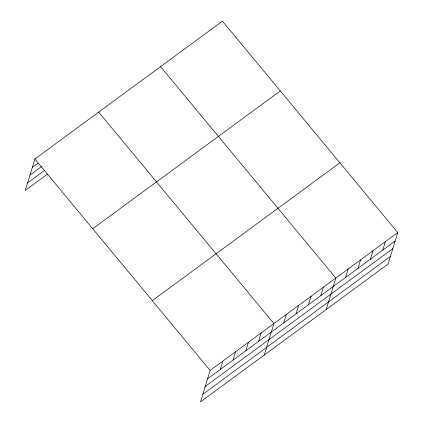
<?xml version="1.0" encoding="UTF-8"?>
<svg xmlns="http://www.w3.org/2000/svg" width="423" height="423" viewBox="0 0 423 423"><rect width="100%" height="100%" fill="white"/><g stroke="black" fill="none" stroke-linecap="round" stroke-linejoin="round"><path stroke-width="0.63" d="M397.726 232.571L210.136 370.416L200.528 401.85L388.113 264.01L397.726 232.571L222.472 21.15L34.887 158.99L25.274 190.429L47.598 174.022M220.309 369.49L222.895 361.041M233.068 360.121L235.648 351.666M245.821 350.746L248.407 342.297M258.58 341.372L261.16 332.922M264.306 354.982L273.919 323.547L98.665 112.127M283.717 322.902L286.297 314.453M296.095 313.803L298.68 305.353M308.478 304.708L311.058 296.253M320.856 295.608L323.442 287.159M326.212 309.499L335.82 278.059L160.571 66.638M345.617 277.414L348.203 268.965M358.001 268.319L360.581 259.865M370.379 259.22L372.964 250.77M382.762 250.125L385.342 241.67M32.301 167.445L38.149 163.146M29.98 175.027L41.676 166.435M27.595 182.842L44.6 170.342M92.716 228.758L280.306 90.919M152.306 300.642L339.891 162.802M207.556 378.865L395.14 241.025M205.234 386.453L392.824 248.608M202.844 394.268L390.434 256.423M34.887 158.99L210.136 370.416"/></g></svg>
